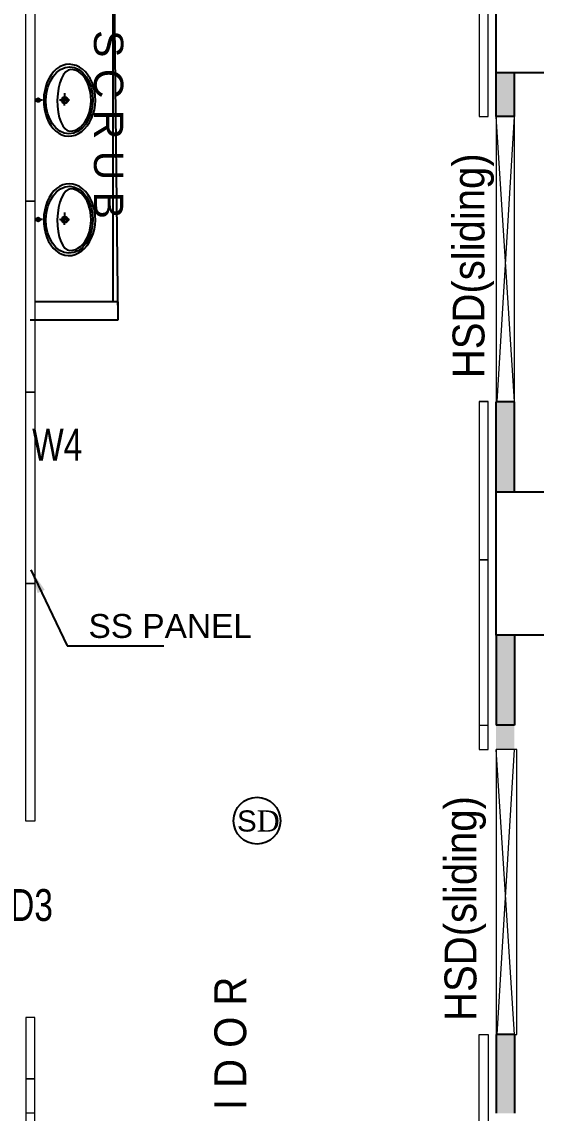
# Model space of a CAD drawing. Extents: x 11369658 to 11598203, y -3946797 to -3787209.
# Drawn here: x 11416157 to 11419415, y -3881436 to -3874586 of the extents above; entities that cross this region are included whole.
import ezdxf
from ezdxf.enums import TextEntityAlignment as Align

# ---------------------------------------------------------------- set-up
doc = ezdxf.new("R2010")
doc.units = 0
doc.header["$MEASUREMENT"] = 0
doc.layers.get('0').update_dxf_attribs({"linetype": 'CONTINUOUS'})
doc.layers.add('dim ref', color=251, linetype='CONTINUOUS')
doc.layers.add('PRD', color=1, linetype='CONTINUOUS')
doc.layers.add('FA-BELOW SMOKE DERECTOR', color=1, linetype='CONTINUOUS', lineweight=25)
doc.layers.add('WALL PANEL', color=7, linetype='CONTINUOUS', lineweight=15)
doc.styles.add('0_RM-NM', font='arial.ttf')
doc.styles.add('ARI', font='arial.ttf')
doc.styles.add('ARIAL', font='arial.ttf', dxfattribs={"width": 0.75})
doc.styles.add('PDF Times New Roman', font='times.ttf')
doc.styles.get("Standard").update_dxf_attribs({"font": 'arial.ttf'})
doc.dimstyles.new('Scale 50', dxfattribs={"dimscale": 0, "dimtxt": 150, "dimasz": 150, "dimexe": 0, "dimexo": 0.1, "dimgap": 0, "dimtad": 0, "dimtoh": 1, "dimdec": 0, "dimzin": 0, "dimdsep": 46, "dimtxsty": '0_RM-NM', "dimcen": 0, "dimdle": 100, "dimclrd": 204, "dimclre": 212, "dimclrt": 224, "dimadec": 0, "dimazin": 0, "dimtfac": 1, "dimtdec": 0, "dimtofl": 0, "dimtmove": 1, "dimatfit": 3, "dimfxl": 1, "dimtolj": 1, "dimtzin": 0, "dimlwe": -1, "dimarcsym": 0})

# ---------------------------------------------------------------- blocks, each defined once
blk = doc.blocks.new('SMOKE DETECTOR')
at = {"layer": 'FA-BELOW SMOKE DERECTOR', "color": 7}
blk.add_circle((931029, -118294), 350, dxfattribs=at)
at = {"layer": 'FA-BELOW SMOKE DERECTOR', "insert": (930730, -118461), "char_height": 316.24, "attachment_point": 7, "style": 'PDF Times New Roman'}
blk.add_mtext('{\\fArial|b0|i0|c0|p34;S}D', dxfattribs=at)

msp = doc.modelspace()

# ---------------------------------------------------------------- hatches: boundary and pattern name
at = {"ltscale": 500}
for points in [[(11419247.5, -3874906.4), (11419132.5, -3874906.4), (11419132.5, -3875179.4), (11419247.5, -3875179.4)], [(11419247.5, -3876971.4), (11419132.5, -3876971.4), (11419132.5, -3877536.4), (11419247.5, -3877536.4)], [(11419247.5, -3878436.4), (11419132.5, -3878436.4), (11419132.5, -3879153.4), (11419247.5, -3879153.4)], [(11419247.5, -3880943.4), (11419132.5, -3880943.4), (11419132.5, -3881436.4), (11419247.5, -3881436.4)]]:
    msp.add_hatch(color=8, dxfattribs=at).paths.add_polyline_path(points)

# ---------------------------------------------------------------- linework, layer by layer
at = {"color": 8, "lineweight": 25, "ltscale": 500}
for p, q in [((11416729.6, -3873863.3), (11416759.6, -3876458.3)), ((11419132.5, -3874906.4), (11419132.5, -3874006.4)), ((11419432.5, -3874906.4), (11419132.5, -3874906.4)), ((11416759.6, -3876458.3), (11416209.6, -3876458.3)), ((11419132.5, -3878436.4), (11419132.5, -3877536.4)), ((11419132.5, -3877536.4), (11419432.5, -3877536.4)), ((11419432.5, -3878436.4), (11419132.5, -3878436.4))]:
    msp.add_line(p, q, dxfattribs=at)
at = {"color": 8, "lineweight": 25}
for p, q in [((11416729.6, -3876343.3, 252.6), (11416729.6, -3873978.3, 252.6)), ((11419132.5, -3875179.4), (11419132.5, -3874906.4)), ((11419247.5, -3875179.4), (11419247.5, -3874906.4)), ((11416425.2, -3875110, 252.6), (11416426.3, -3875033.1, 252.6)), ((11416286.7, -3875077.1, 252.6), (11416237.9, -3875076.4, 252.6)), ((11416457.1, -3875078.3, 252.6), (11416393.6, -3875077.5, 252.6)), ((11419247.5, -3875179.4), (11419132.5, -3875179.4)), ((11416425.2, -3875859.9, 252.6), (11416426.3, -3875782.9, 252.6)), ((11416286.7, -3875826.9, 252.6), (11416237.9, -3875826.3, 252.6)), ((11416457.1, -3875828.2, 252.6), (11416393.6, -3875827.3, 252.6)), ((11416759.6, -3876343.3), (11416239.6, -3876343.3)), ((11416759.6, -3876343.3), (11416759.6, -3876458.3)), ((11416759.6, -3876458.3), (11416239.6, -3876458.3)), ((11419132.5, -3877536.4), (11419132.5, -3876971.4)), ((11419247.5, -3876971.4), (11419132.5, -3876971.4)), ((11419247.5, -3877536.4), (11419247.5, -3876971.4)), ((11419132.5, -3878436.4), (11419132.5, -3879001.4)), ((11419247.5, -3878436.4), (11419247.5, -3879001.4)), ((11419247.5, -3879001.4), (11419132.5, -3879001.4)), ((11419132.5, -3880943.4), (11419132.5, -3881436.4)), ((11419247.5, -3880943.4), (11419132.5, -3880943.4)), ((11419247.5, -3880943.4), (11419247.5, -3881436.4))]:
    msp.add_line(p, q, dxfattribs=at)
at = {"color": 8}
for centre, radius in [((11416259.3, -3875076.7, 252.6), 11.7), ((11416426.5, -3875077.7, 252.6), 20), ((11416426.9, -3875077.7, 252.6), 15.1), ((11416259.3, -3875826.6, 252.6), 11.7), ((11416426.5, -3875827.6, 252.6), 20), ((11416426.9, -3875827.6, 252.6), 15.1)]:
    msp.add_circle(centre, radius, dxfattribs=at)
for centre, major_axis, ratio, start_param, end_param in [((11416452, -3875077.8, 252.6), (3, 225.5), 0.697887, 0, 3.141593), ((11416461.8, -3875077.9, 252.6), (-2.6, -193.5), 0.422305, 3.141593, 6.283185), ((11416452, -3875077.8, 252.6), (-3, -225.5), 0.741742, 0, 3.141593), ((11416461.8, -3875077.9, 252.6), (-2.6, -193.5), 0.670922, 0, 3.141593), ((11416452, -3875827.6, 252.6), (3, 225.5), 0.697887, 0, 3.141593), ((11416461.8, -3875827.7, 252.6), (-2.6, -193.5), 0.422305, 3.141593, 6.283185), ((11416452, -3875827.6, 252.6), (-3, -225.5), 0.741742, 0, 3.141593), ((11416461.8, -3875827.7, 252.6), (-2.6, -193.5), 0.670922, 0, 3.141593)]:
    msp.add_ellipse(centre, major_axis=major_axis, ratio=ratio, start_param=start_param, end_param=end_param, dxfattribs=at)
for centre in [(11416455.7, -3875078.4, 252.6), (11416455.7, -3875828.2, 252.6)]:
    msp.add_ellipse(centre, major_axis=(-2.8, -210), ratio=0.701289, dxfattribs=at)
at = {"layer": 'PRD', "color": 8, "lineweight": 15, "ltscale": 500}
for points in [[(11419132.5, -3876969.4), (11419247.5, -3876969.4), (11419247.5, -3875179.4), (11419132.5, -3875179.4)], [(11419132.5, -3880943.4), (11419261.9, -3880943.4), (11419261.9, -3879153.4), (11419132.5, -3879153.4)]]:
    msp.add_lwpolyline(points, close=True, dxfattribs=at)
for points in [[(11419248.4, -3876969.3), (11419133.5, -3875179.7)], [(11419245.6, -3875179.7), (11419136.9, -3876969.4)], [(11419248.4, -3880943.3), (11419133.5, -3879153.7)], [(11419245.6, -3879153.7), (11419136.9, -3880943.4)]]:
    msp.add_lwpolyline(points, dxfattribs=at)
at = {"layer": 'WALL PANEL', "color": 150, "lineweight": 15}
for points in [[(11419082.5, -3874271.4), (11419025.3, -3874271.4), (11419025.3, -3875179.4), (11419082.5, -3875179.4)], [(11416239.6, -3875711), (11416182.5, -3875711), (11416182.5, -3874511), (11416239.6, -3874511)], [(11416239.6, -3876911), (11416182.5, -3876911), (11416182.5, -3875711), (11416239.6, -3875711)], [(11416239.6, -3878111), (11416182.5, -3878111), (11416182.5, -3876911), (11416239.6, -3876911)], [(11419025.3, -3877962.6), (11419082.5, -3877962.6), (11419082.5, -3876969.4), (11419025.3, -3876969.4)], [(11419025.3, -3877962.6), (11419082.5, -3877962.6), (11419082.5, -3876971.4), (11419025.3, -3876971.4)], [(11419082.5, -3877962.6), (11419025.3, -3877962.6), (11419025.3, -3879001.4), (11419082.5, -3879001.4)], [(11419082.5, -3877962.6), (11419025.3, -3877962.6), (11419025.3, -3879153.4), (11419082.5, -3879153.4)], [(11416239.6, -3879603.4), (11416182.5, -3879603.4), (11416182.5, -3878111), (11416239.6, -3878111)], [(11416239.6, -3880836.4), (11416182.5, -3880836.4), (11416182.5, -3881221.4), (11416239.6, -3881221.4)], [(11419082.5, -3881540.2), (11419025.3, -3881540.2), (11419025.3, -3880943.4), (11419082.5, -3880943.4)], [(11416239.6, -3881221.4), (11416182.5, -3881221.4), (11416182.5, -3882421.4), (11416239.6, -3882421.4)], [(11416239.6, -3881436.4), (11416182.5, -3881436.4), (11416182.5, -3882421.4), (11416239.6, -3882421.4)]]:
    msp.add_lwpolyline(points, close=True, dxfattribs=at)
msp.add_lwpolyline([(11419082.5, -3881436.4), (11419082.5, -3886340.2), (11419025.3, -3886340.2), (11419025.3, -3881436.4)], dxfattribs=at)

# ---------------------------------------------------------------- block references
at = {"layer": 'FA-BELOW SMOKE DERECTOR', "color": 6, "xscale": 0.4201363174152561, "yscale": 0.4201363174152561, "zscale": 0.4201363174152561}
msp.add_blockref('SMOKE DETECTOR', (11026473.5, -3829900.8), dxfattribs=at)

# ---------------------------------------------------------------- texts
at = {"color": 8, "linetype": 'Continuous', "lineweight": 20, "style": 'ARI'}
msp.add_text('S C R U B', height=184, rotation=270, dxfattribs=at).set_placement((11416554.6, -3875230.3, 252.6), align=Align.BOTTOM_CENTER)
at = {"color": 8, "lineweight": 20, "width": 0.9}
for s, p in [('HSD(sliding)', (11419059.4, -3876822.3)), ('HSD(sliding)', (11419008.8, -3880857)), ('2.9M  W I D E  C O R R I D O R', (11417565, -3884141.2))]:
    msp.add_text(s, height=200, rotation=90, dxfattribs=at).set_placement(p)
at = {"color": 8, "lineweight": 20, "style": 'ARIAL', "width": 0.75}
for s, p in [('W4', (11416222.3, -3877340.1)), ('SD3', (11415944.7, -3880229.6))]:
    msp.add_text(s, height=200, dxfattribs=at).set_placement(p)
at = {"layer": 'dim ref', "color": 5, "insert": (11416239.9, -3878303), "char_height": 150, "width": 1679.74, "attachment_point": 1}
msp.add_mtext('\\pi335.84561;{\\C150;SS PANEL}', dxfattribs=at)

# ---------------------------------------------------------------- leaders
at = {"layer": 'dim ref', "color": 5}
msp.add_leader([(11416214.2, -3878026.3), (11416440.8, -3878502.2), (11417048.1, -3878502.2)], dimstyle='Scale 50', override={"dimscale": 1}, dxfattribs=at)

doc.saveas('drawing.dxf')
